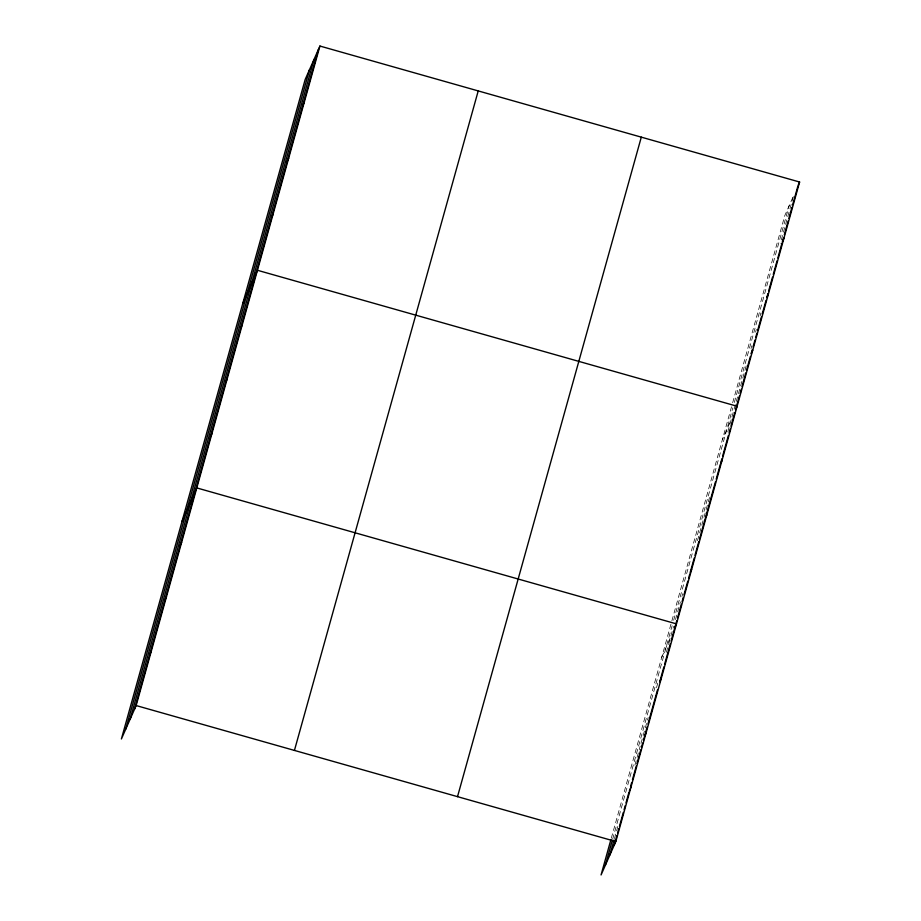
<?xml version="1.0" encoding="UTF-8"?>
<svg xmlns="http://www.w3.org/2000/svg" width="921" height="921" viewBox="0 0 921 921"><rect width="100%" height="100%" fill="white"/><g stroke="black" fill="none" stroke-linecap="round" stroke-linejoin="round"><path stroke-width="0.69" stroke-dasharray="4.61 3.45" d="M611.302 838.225L732.276 404.123M732.656 402.765L784.853 215.445L793.683 195.425L780.352 243.271M612.626 839.238L672.134 625.681M673.654 620.247L732.817 407.934M734.336 402.465L789.205 205.579M614.457 838.605L618.244 824.997M634.914 765.155L640.222 746.102M640.981 743.385L648.188 717.54M656.523 687.619L658.423 680.815M666.378 652.252L670.177 638.644M670.925 635.927L673.585 626.407M675.484 619.603L680.412 601.92M681.92 596.486L682.68 593.757M697.462 540.708L710.356 494.462M727.786 431.891L731.205 419.654L722.375 439.674M731.965 416.914L746.827 363.588M751.018 348.552L751.778 345.824M755.588 332.147L756.348 329.407M760.159 315.742L760.919 313.002M661.715 657.318L670.557 637.286"/><path stroke-width="1.38" d="M125.751 729.121L309.537 69.605M130.229 718.956L314.015 59.451M134.581 709.089L318.367 49.584M319.932 46.05L305.185 79.471L121.399 738.976L136.147 705.555L319.932 46.05L799.601 182.024L615.815 841.529L601.068 874.95L610.922 839.584M294.432 750.431L478.218 90.926M457.518 796.653L641.304 137.148M605.419 865.084L612.246 840.608M609.898 854.93L614.077 839.964M614.249 845.064L616.909 835.543M617.669 832.826L618.797 828.739M619.557 826.022L623.344 812.414M624.104 809.697L625.244 805.622M626.004 802.893L629.031 792.014M630.551 786.569L631.691 782.493M632.451 779.776L636.238 766.168M636.998 763.451L640.786 749.844M641.546 747.127L642.685 743.051M643.445 740.323L647.233 726.727M647.993 723.998L657.467 690.002M663.914 666.873L659.735 681.839L661.301 678.305M664.663 664.156L670.35 643.744M671.11 641.028L676.797 620.627M677.557 617.899L681.344 604.303M682.104 601.586L683.244 597.499M684.004 594.782L687.791 581.174M688.551 578.457L689.679 574.382M690.439 571.653L694.238 558.057M694.987 555.328L698.786 541.732M699.546 539.015L705.221 518.604M705.981 515.887L715.456 481.879M716.216 479.162L720.383 464.196M720.763 462.837L721.903 458.762M722.663 456.033L728.35 435.633M729.11 432.916L730.249 428.829M730.998 426.112L734.797 412.504M739.356 396.111L735.557 409.787L737.111 406.253L257.443 270.279L242.707 303.7M740.127 393.382L741.267 389.284M742.027 386.544L745.837 372.867M746.597 370.138L750.408 356.462M752.319 349.635L751.168 353.733L752.733 350.199M753.079 346.895L754.978 340.056M755.75 337.328L756.889 333.218M757.649 330.489L761.46 316.812M762.22 314.084L766.03 300.407M767.941 293.569L766.79 297.667L768.356 294.133M768.701 290.84L772.512 277.163M773.272 274.423L777.082 260.758M777.842 258.018L782.033 242.983M783.564 237.514L782.413 241.613L783.978 238.079M784.324 234.774L788.134 221.109M788.894 218.369L791.945 207.432M792.705 204.704L797.655 186.928M302.744 105.639L304.31 102.104M287.122 161.705L288.687 158.17M271.499 217.759L273.065 214.225M240.715 328.233L242.281 324.687M225.553 382.641L227.119 379.107M210.391 437.049L211.957 433.515M182.047 521.344L196.795 487.923L676.463 623.885L674.897 627.431M180.067 545.865L181.633 542.331M164.905 600.273L166.471 596.739M149.743 654.681L151.309 651.147M798.035 185.558L799.601 182.024M720.913 463.021L721.949 460.661M705.751 517.429L706.787 515.069M690.059 573.012L691.625 569.477M644.573 736.247L646.139 732.713M629.411 790.655L630.977 787.121M136.147 705.555L615.815 841.529"/></g></svg>
